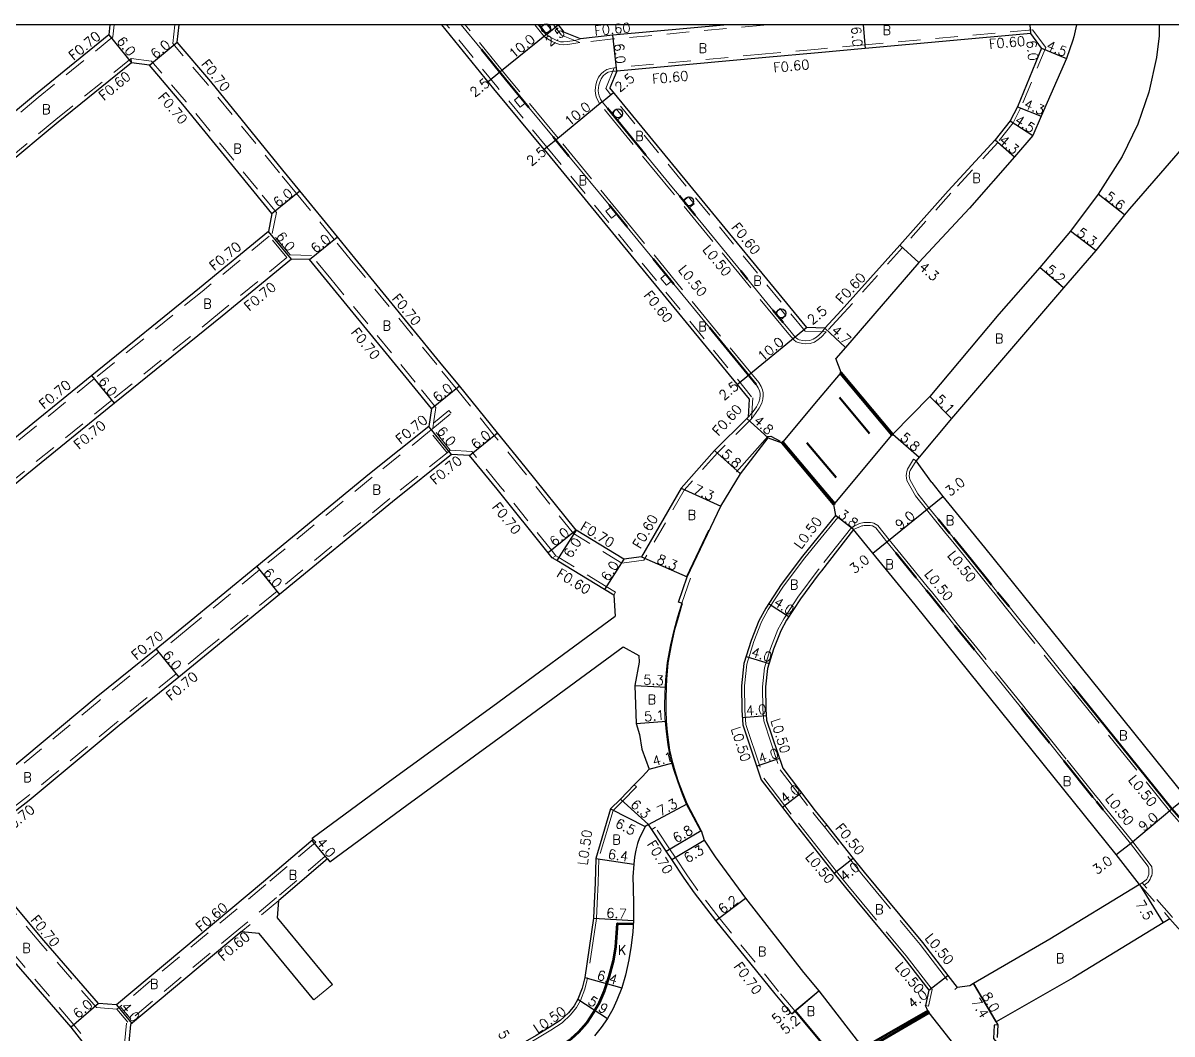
# Model space of a CAD drawing. Header units: metres. Extents: x -3200 to -2400, y -110400 to -109800.
# Drawn here: x -2815.2 to -2623.8, y -109968.1 to -109799.7 of the extents above; entities that cross this region are included whole.
import ezdxf

# ---------------------------------------------------------------- set-up
doc = ezdxf.new("R2010")
doc.units = ezdxf.units.M
doc.header["$LTSCALE"] = 2.5
doc.linetypes.add('22320', pattern=[2.5, 1.5, -1])
doc.linetypes.add('22330', pattern=[4, 3, -1])
doc.layers.get('0').update_dxf_attribs({"color": 150, "lineweight": 50})
for name, color, linetype, lineweight in [('2101000', 177, 'Continuous', 30), ('2102000', 191, 'Continuous', 30), ('2102001', 191, 'Continuous', 9), ('2203000', 5, 'Continuous', 50), ('2213000', 6, 'Continuous', 9), ('2227000', 3, 'Continuous', 50), ('2232000', 4, '22320', 9), ('2233000', 62, '22330', 9), ('2236000', 3, 'Continuous', 15), ('6132000', 1, '61320', 9), ('6165200', 3, 'Continuous', 30), ('9201100', 215, 'Continuous', 30), ('9202200', 155, 'Continuous', 60), ('9203500', 155, 'Continuous', 30)]:
    doc.layers.add(name, color=color, linetype=linetype, lineweight=lineweight)
for name, color, linetype in [('2231000', 162, 'Continuous'), ('2238000', 11, 'Continuous'), ('9201500', 222, 'Continuous'), ('9202100', 82, 'Continuous'), ('9301100', 77, 'Continuous'), ('999', 7, 'Continuous')]:
    doc.layers.add(name, color=color, linetype=linetype)
doc.styles.add('Dm_Anotation', font='txt.shx', dxfattribs={"bigfont": 'pscdm.shx'})
doc.linetypes.add('61320', pattern='A,0,[3,dmdr.shx,S=0.25,R=0,X=0,Y=0],1.5,[3,dmdr.shx,S=0.25,R=0,X=0,Y=0]', length=1.5)

# ---------------------------------------------------------------- blocks, each defined once
blk = doc.blocks.new('223800')
at = {"color": 0, "linetype": 'Continuous'}
blk.add_circle((0, 0), 0.75, dxfattribs=at)

msp = doc.modelspace()

# ---------------------------------------------------------------- linework, layer by layer
at = {"layer": '2101000'}
for points in [[(-2800.75, -109800), (-2800.91, -109801.65)], [(-2712.18, -109888.61), (-2715.16, -109888.99), (-2723.09, -109884.16), (-2731.59, -109873.58), (-2736.18, -109867.93), (-2742.54, -109860.12), (-2745.77, -109856.15), (-2759.96, -109838.84), (-2762.86, -109835.29), (-2769.12, -109827.64), (-2771.96, -109824.18), (-2783.96, -109809.45), (-2789.56, -109802.9), (-2789.24, -109800)], [(-2728.43, -109820.76), (-2736.78, -109810.65), (-2745.44, -109800)], [(-2726.11, -109800), (-2725.14, -109801.19)], [(-2697.9, -109800), (-2716.99, -109801.74), (-2722.37, -109802.33), (-2725.14, -109801.19)], [(-2639.76, -109800), (-2639.96, -109801), (-2640.19, -109802.01), (-2640.33, -109802.54), (-2641.39, -109805.6), (-2645.6, -109815.22), (-2646.99, -109818.41), (-2650.04, -109821.99), (-2657.58, -109830.52), (-2665.98, -109839.55), (-2678.23, -109853.71), (-2679.85, -109855.58)], [(-2625.94, -109800), (-2625.95, -109801.85), (-2626.41, -109805.41), (-2627.68, -109811.21), (-2629.53, -109816.55), (-2632.12, -109821.95), (-2636.15, -109828.2), (-2640.72, -109834.34), (-2645.84, -109840.43), (-2652.67, -109848.19), (-2664.15, -109861.92), (-2670.32, -109868.16)], [(-2800.91, -109801.65), (-2813.18, -109811.57), (-2822.25, -109819.12), (-2832.83, -109827.73), (-2849.03, -109841), (-2850.9, -109842.55)], [(-2645.54, -109803.87), (-2647.32, -109801.45), (-2674.92, -109803.93), (-2682.76, -109804.64)], [(-2682.76, -109804.64), (-2691.47, -109805.44), (-2716.31, -109807.7), (-2717.47, -109810.47)], [(-2645.54, -109803.87), (-2649.59, -109813.63), (-2650.79, -109815.99), (-2653.26, -109819.14), (-2661.09, -109827.65), (-2669.18, -109836.68), (-2678.93, -109847.57), (-2681.67, -109850.51)], [(-2797.15, -109806.32), (-2809.37, -109816.21), (-2818.44, -109823.76), (-2829.09, -109832.42), (-2845.16, -109845.59), (-2847.07, -109847.17), (-2853.34, -109852.38), (-2876.52, -109871.42)], [(-2773.76, -109831.44), (-2776.72, -109827.82), (-2788.59, -109813.27), (-2794.17, -109806.73), (-2797.15, -109806.32)], [(-2684.67, -109850.41), (-2704.93, -109825.74), (-2717.47, -109810.47)], [(-2617, -109814.43), (-2621.39, -109819.71), (-2625.72, -109824.68), (-2630.91, -109830.62), (-2631.73, -109831.64), (-2636.53, -109837.6), (-2641.9, -109843.82), (-2648.59, -109851.57), (-2660.55, -109865.53), (-2665.94, -109871.97), (-2666.47, -109872.6)], [(-2728.43, -109820.76), (-2716.52, -109835.25), (-2694.29, -109862.34), (-2694.44, -109865.34), (-2694.64, -109865.54), (-2700.05, -109870.91), (-2705.61, -109877.14), (-2712.18, -109888.61)], [(-2773.76, -109831.44), (-2774.33, -109834.39), (-2785.85, -109843.85), (-2803.76, -109858.37), (-2818.4, -109870.27), (-2829.96, -109879.79), (-2853.62, -109899.22)], [(-2767.51, -109839.09), (-2770.51, -109839.01), (-2782.05, -109848.5), (-2799.98, -109863.03), (-2814.58, -109874.9), (-2826.15, -109884.42), (-2849.8, -109903.84), (-2849.76, -109906.84)], [(-2747.19, -109863.91), (-2750.43, -109859.93), (-2764.52, -109842.74), (-2767.51, -109839.09)], [(-2681.67, -109850.51), (-2684.67, -109850.41)], [(-2670.32, -109868.16), (-2670.51, -109868.32), (-2679.13, -109858.07), (-2678.94, -109857.91), (-2679.85, -109855.58)], [(-2747.19, -109863.91), (-2747.61, -109866.88), (-2757.49, -109874.79), (-2776.29, -109890.23), (-2788.17, -109899.99), (-2793.04, -109903.95), (-2803.02, -109912.05), (-2817.99, -109924.51), (-2826.52, -109931.1), (-2826.77, -109931.29), (-2829.75, -109930.99)], [(-2702.25, -109934.15), (-2704.6, -109929.72), (-2705.26, -109928.09), (-2706.01, -109926.06), (-2706.61, -109924.3), (-2706.98, -109922.9), (-2707.46, -109920.77), (-2707.86, -109917.78), (-2708.03, -109915.94), (-2708.1, -109914.17), (-2708.1, -109912.13), (-2708.03, -109910.28), (-2707.96, -109908.96), (-2707.77, -109906.24), (-2707.21, -109903.29), (-2706.63, -109900.71), (-2706.05, -109898.63), (-2705.47, -109896.67), (-2705.36, -109896.38), (-2706.03, -109896.14), (-2704.58, -109891.94), (-2698.98, -109880.18), (-2695.73, -109874.78), (-2691.09, -109868.76)], [(-2691.09, -109868.76), (-2688.84, -109869.6)], [(-2688.65, -109869.44), (-2688.84, -109869.6)], [(-2688.65, -109869.44), (-2682.76, -109876.44)], [(-2740.83, -109871.72), (-2743.83, -109871.54), (-2753.68, -109879.43), (-2772.48, -109894.87), (-2784.38, -109904.65), (-2789.26, -109908.61), (-2799.23, -109916.7), (-2814.23, -109929.19), (-2822.84, -109935.83), (-2823.28, -109938.8)], [(-2716.82, -109895), (-2718.38, -109894.06), (-2726.29, -109889.23), (-2727.1, -109888.74), (-2727.76, -109887.92), (-2736.26, -109877.34), (-2740.83, -109871.72)], [(-2663.82, -109876.22), (-2666.47, -109872.6)], [(-2682.76, -109876.44), (-2680.02, -109879.7)], [(-2663.82, -109876.22), (-2662.01, -109878.53), (-2655.07, -109887.02), (-2638.96, -109907.04), (-2621.54, -109928.68), (-2615.97, -109935.09), (-2615.63, -109935.49)], [(-2680.21, -109879.86), (-2679.89, -109881.73), (-2682.76, -109885.24)], [(-2680.21, -109879.86), (-2680.02, -109879.7)], [(-2682.76, -109885.24), (-2685.4, -109888.47), (-2688.94, -109893.19), (-2691.51, -109897.12), (-2692.65, -109899.23), (-2693.95, -109902.54)], [(-2676.87, -109884.04), (-2682.23, -109890.91), (-2682.76, -109891.62)], [(-2629.22, -109943.16), (-2633.15, -109938.17), (-2650.59, -109916.51), (-2666.61, -109896.61), (-2673.67, -109887.97), (-2676.87, -109884.04)], [(-2682.76, -109891.62), (-2685.74, -109895.59), (-2688.06, -109899.16), (-2689.01, -109900.91), (-2690.22, -109904)], [(-2715.28, -109903.6), (-2712.66, -109905.01), (-2712.57, -109906.15), (-2713.32, -109910.03), (-2713.11, -109916.38), (-2712.56, -109918.19), (-2712.15, -109920.65), (-2710.94, -109923.96), (-2712.06, -109925.2), (-2713.41, -109926.57), (-2715.7, -109928.94), (-2717.37, -109930.56), (-2719.82, -109938.81), (-2719.94, -109942.89), (-2720.06, -109946.28), (-2720.21, -109948.78), (-2721.66, -109958.67), (-2722.1, -109960.43), (-2722.83, -109962.27), (-2723.44, -109963.39), (-2724.37, -109964.56)], [(-2693.95, -109902.54), (-2695.15, -109906.38), (-2695.56, -109910.07), (-2695.51, -109914.16), (-2695.3, -109916.6), (-2692.25, -109925.71), (-2686.46, -109933.29), (-2682.76, -109937.93)], [(-2690.22, -109904), (-2691.22, -109907.21), (-2691.56, -109910.27), (-2691.51, -109913.97), (-2691.36, -109915.79), (-2688.67, -109923.81), (-2683.26, -109930.88), (-2682.76, -109931.51)], [(-2682.76, -109931.51), (-2681.35, -109933.28), (-2676.95, -109938.82)], [(-2711.03, -109933.17), (-2711.58, -109933.52), (-2712.06, -109934.46), (-2712.52, -109935.41), (-2712.87, -109936.35), (-2713.17, -109937.45), (-2713.34, -109938.63), (-2713.49, -109939.76), (-2713.66, -109941.87), (-2713.6, -109943.74), (-2713.51, -109946.42), (-2713.52, -109949.18), (-2713.65, -109951.04), (-2713.95, -109953.31), (-2714.3, -109955.71), (-2714.87, -109958.29), (-2715.5, -109960.4), (-2716.33, -109962.43), (-2717, -109963.95), (-2717.88, -109965.47), (-2718.91, -109967.01), (-2720.02, -109968.38)], [(-2679.98, -109972.22), (-2686.64, -109964.23), (-2687.18, -109964.68), (-2689.92, -109961.39), (-2699.82, -109949.16), (-2703.35, -109944.58), (-2705.1, -109942.13), (-2707.17, -109939.02), (-2708.1, -109937.6), (-2711.03, -109933.17)], [(-2702.25, -109934.15), (-2701.78, -109935.76), (-2699.92, -109938.54), (-2694.86, -109945.43), (-2685.2, -109957.85), (-2682.65, -109960.9)], [(-2766.87, -109935.68), (-2775.18, -109942.73), (-2799.68, -109963.22), (-2802.67, -109962.98)], [(-2802.67, -109962.98), (-2811.74, -109952.51), (-2823.28, -109938.8)], [(-2682.76, -109937.93), (-2680.08, -109941.31), (-2678.22, -109943.65), (-2668.51, -109955.37), (-2664.33, -109960.77), (-2664.89, -109963.31)], [(-2676.95, -109938.82), (-2675.11, -109941.14), (-2665.39, -109952.85), (-2661.16, -109958.33), (-2659.61, -109960.34)], [(-2764.5, -109938.91), (-2772.62, -109945.81)], [(-2786.12, -109992.52), (-2791.96, -109985.57), (-2802.2, -109973.3), (-2807.2, -109966.91), (-2816.31, -109956.41), (-2827.65, -109942.93), (-2827.9, -109942.63)], [(-2629.22, -109943.16), (-2644.17, -109952.26), (-2656.88, -109959.66), (-2657.53, -109960.04)], [(-2624.18, -109948.88), (-2625.32, -109949.57), (-2640.3, -109958.69), (-2653.12, -109966.04)], [(-2544.84, -110046.29), (-2545.96, -110044.9), (-2549.86, -110040.04), (-2561.94, -110025.23), (-2575.3, -110008.58), (-2589.35, -109991.57), (-2609.27, -109967.15), (-2619.6, -109954.36), (-2622.37, -109950.92), (-2624.18, -109948.88)], [(-2778.88, -109951.05), (-2797.33, -109966.47), (-2797.6, -109969.46)], [(-2682.65, -109960.9), (-2676.29, -109969.15), (-2674.64, -109970.06)], [(-2657.53, -109960.04), (-2659.61, -109960.34)], [(-2664.52, -109964.19), (-2664.89, -109963.31)], [(-2724.37, -109964.56), (-2725.75, -109965.8), (-2727.57, -109967.01), (-2729.77, -109968.33), (-2731.56, -109969.37), (-2734.49, -109971.14), (-2740.6, -109974.79)], [(-2674.64, -109970.06), (-2674.44, -109970.41), (-2664.32, -109964.54), (-2664.52, -109964.19)], [(-2652.82, -109966.56), (-2653.46, -109966.6), (-2653.54, -109968.83), (-2650.57, -109972.43), (-2645.61, -109978.44), (-2645.14, -109978.06), (-2634.23, -109991.27), (-2616.48, -110012.96), (-2600.84, -110032.52), (-2594.31, -110040.68), (-2590.04, -110045.82), (-2589.65, -110046.29)], [(-2653.12, -109966.04), (-2652.82, -109966.56)]]:
    msp.add_lwpolyline(points, dxfattribs=at)
at = {"layer": '2102000'}
for points in [[(-2716.82, -109895), (-2716.57, -109898.46)], [(-2766.87, -109935.68), (-2767.04, -109935.45), (-2754.16, -109925.98), (-2736.97, -109913.45), (-2716.57, -109898.46)], [(-2764.5, -109938.91), (-2764.14, -109939.4), (-2751.27, -109929.93), (-2734.08, -109917.4), (-2715.28, -109903.6)], [(-2763.68, -109959.8), (-2772.85, -109948.72), (-2772.62, -109945.81)], [(-2766.77, -109962.35), (-2775.9, -109951.32), (-2778.88, -109951.05)]]:
    msp.add_lwpolyline(points, dxfattribs=at)
at = {"layer": '2102001'}
msp.add_lwpolyline([(-2766.77, -109962.35), (-2763.68, -109959.8)], dxfattribs=at)
at = {"layer": '2203000'}
for points in [[(-2679.13, -109858.07), (-2670.51, -109868.32), (-2670.32, -109868.16), (-2678.94, -109857.91)], [(-2682.76, -109876.44), (-2680.02, -109879.7), (-2680.21, -109879.86), (-2682.76, -109876.83), (-2688.84, -109869.6), (-2688.65, -109869.44)], [(-2664.32, -109964.54), (-2674.44, -109970.41), (-2674.64, -109970.06), (-2664.52, -109964.19)]]:
    msp.add_lwpolyline(points, close=True, dxfattribs=at)
at = {"layer": '2213000'}
for points in [[(-2738.87, -109804.12), (-2742.22, -109800)], [(-2722.37, -109802.33), (-2723.33, -109802.58), (-2724.55, -109802.79), (-2725.17, -109802.83), (-2725.69, -109802.8), (-2726.32, -109802.6), (-2726.98, -109802.29), (-2727.59, -109801.92), (-2728.04, -109801.59)], [(-2717.89, -109813.9), (-2718.77, -109812.83), (-2719.05, -109812.35), (-2719.26, -109811.84), (-2719.37, -109811.37), (-2719.41, -109810.92), (-2719.38, -109810.47), (-2719.33, -109810.07), (-2719.17, -109809.57), (-2718.93, -109808.97), (-2718.56, -109808.51), (-2718.19, -109808.17), (-2717.78, -109807.9), (-2717.24, -109807.76), (-2716.96, -109807.7), (-2716.31, -109807.7)], [(-2726.93, -109818.66), (-2730.99, -109813.74)], [(-2717.61, -109829.99), (-2724.31, -109821.84)], [(-2705.89, -109828.5), (-2706.86, -109827.32), (-2711.47, -109821.72)], [(-2695.67, -109840.95), (-2703.25, -109831.72)], [(-2710.24, -109838.96), (-2714.59, -109833.67), (-2714.61, -109833.64)], [(-2690.3, -109847.5), (-2694.54, -109842.34)], [(-2700.87, -109850.38), (-2706.8, -109843.16)], [(-2681.67, -109850.51), (-2682.09, -109851.1), (-2682.59, -109851.63), (-2683.06, -109852), (-2683.59, -109852.37), (-2684.18, -109852.57), (-2684.8, -109852.62), (-2685.33, -109852.58), (-2685.92, -109852.45), (-2686.17, -109852.34), (-2686.6, -109852), (-2687.27, -109851.2), (-2688.6, -109849.57)], [(-2694.44, -109865.34), (-2693.81, -109864.68), (-2693.61, -109864.41), (-2693.04, -109863.6), (-2692.64, -109862.82), (-2692.49, -109862.27), (-2692.42, -109861.68), (-2692.42, -109861.34), (-2692.52, -109860.96), (-2692.74, -109860.44), (-2693.08, -109859.87)], [(-2666.15, -109878.11), (-2667.52, -109875.7), (-2667.57, -109875.4), (-2667.59, -109875.09), (-2667.57, -109874.78), (-2667.53, -109874.48), (-2667.44, -109874.19), (-2666.47, -109872.6)], [(-2666.15, -109878.11), (-2664.34, -109880.42), (-2662.78, -109882.34)], [(-2676.87, -109884.04), (-2676.4, -109883.83), (-2675.72, -109883.52), (-2675.52, -109883.45), (-2675.31, -109883.41), (-2675.1, -109883.39), (-2674.89, -109883.39), (-2674.71, -109883.38), (-2674.41, -109883.38), (-2674.12, -109883.39), (-2673.82, -109883.43), (-2673.7, -109883.45), (-2673.14, -109883.77)], [(-2669.84, -109887.91), (-2671.33, -109886.08), (-2673.14, -109883.77)], [(-2660.84, -109884.7), (-2660.23, -109885.45)], [(-2664.76, -109894.13), (-2666.42, -109892.1)], [(-2653.88, -109893.28), (-2652.9, -109894.51)], [(-2659.98, -109900.06), (-2661.84, -109897.75)], [(-2650.98, -109896.89), (-2641.29, -109908.93), (-2640.29, -109910.17)], [(-2648.9, -109913.82), (-2656.74, -109904.09)], [(-2641.85, -109922.59), (-2644.25, -109919.6)], [(-2636.41, -109929.34), (-2637, -109928.61)], [(-2629.22, -109943.16), (-2628.8, -109942.89), (-2628.33, -109942.58), (-2628.15, -109942.4), (-2628.04, -109942.27), (-2627.91, -109942.03), (-2627.79, -109941.78), (-2627.69, -109941.52), (-2627.66, -109941.28), (-2627.66, -109941.03), (-2627.68, -109940.79), (-2627.68, -109940.75), (-2627.7, -109940.57), (-2627.73, -109940.39), (-2627.79, -109940.21), (-2627.8, -109940.19), (-2630.76, -109936.36), (-2635.28, -109930.75)]]:
    msp.add_lwpolyline(points, dxfattribs=at)
at = {"layer": '2227000'}
for points in [[(-2728.04, -109801.59), (-2729.33, -109800)], [(-2730.99, -109813.74), (-2734.84, -109809.07), (-2738.87, -109804.12)], [(-2711.47, -109821.72), (-2717.89, -109813.9)], [(-2724.31, -109821.84), (-2726.5, -109819.18), (-2726.93, -109818.66)], [(-2703.25, -109831.72), (-2705.89, -109828.5)], [(-2714.61, -109833.64), (-2717.61, -109829.99)], [(-2706.8, -109843.16), (-2710.24, -109838.96)], [(-2694.54, -109842.34), (-2695.67, -109840.95)], [(-2688.6, -109849.57), (-2690.3, -109847.5)], [(-2693.08, -109859.87), (-2700.87, -109850.38)], [(-2679.24, -109862.06), (-2674.2, -109868.05)], [(-2684.65, -109869.61), (-2679.8, -109875.38)], [(-2662.78, -109882.34), (-2660.84, -109884.7)], [(-2660.23, -109885.45), (-2657.29, -109889.05), (-2653.88, -109893.28)], [(-2666.42, -109892.1), (-2669.84, -109887.91)], [(-2661.84, -109897.75), (-2664.3, -109894.7), (-2664.76, -109894.13)], [(-2652.9, -109894.51), (-2650.98, -109896.89)], [(-2656.74, -109904.09), (-2659.98, -109900.06)], [(-2640.29, -109910.17), (-2623.86, -109930.58), (-2621.92, -109932.8)], [(-2644.25, -109919.6), (-2648.28, -109914.6), (-2648.9, -109913.82)], [(-2637, -109928.61), (-2641.85, -109922.59)], [(-2635.28, -109930.75), (-2636.41, -109929.34)]]:
    msp.add_lwpolyline(points, dxfattribs=at)
at = {"layer": '2231000'}
for points in [[(-2652.82, -109966.56), (-2653.46, -109966.6)], [(-2652.82, -109966.56), (-2652.93, -109968.63)]]:
    msp.add_lwpolyline(points, dxfattribs=at)
at = {"layer": '2232000'}
for points in [[(-2800.04, -109800), (-2800.25, -109802.01)], [(-2715.45, -109889.64), (-2723.55, -109884.69), (-2732.13, -109874.02), (-2736.72, -109868.37), (-2743.08, -109860.56), (-2746.31, -109856.59), (-2760.5, -109839.28), (-2763.41, -109835.73), (-2769.66, -109828.09), (-2772.5, -109824.62), (-2784.5, -109809.9), (-2790.29, -109803.12), (-2789.94, -109800)], [(-2727.96, -109820.38), (-2736.31, -109810.27), (-2744.67, -109800)], [(-2726.88, -109800), (-2725.51, -109801.69)], [(-2691.29, -109800), (-2691.82, -109800.05), (-2716.93, -109802.34), (-2722.45, -109802.94), (-2725.51, -109801.69)], [(-2644.84, -109803.75), (-2647.05, -109800.83), (-2674.97, -109803.33), (-2682.76, -109804.04)], [(-2800.25, -109802.01), (-2812.73, -109812.12), (-2821.81, -109819.66), (-2832.39, -109828.27), (-2848.58, -109841.54), (-2850.47, -109843.11)], [(-2682.76, -109804.04), (-2691.53, -109804.84), (-2716.73, -109807.14), (-2718.16, -109810.57)], [(-2644.84, -109803.75), (-2649.05, -109813.88), (-2650.28, -109816.31), (-2652.8, -109819.53), (-2660.65, -109828.05), (-2668.74, -109837.08), (-2678.49, -109847.97), (-2681.42, -109851.12)], [(-2797.21, -109805.6), (-2809.75, -109815.75), (-2818.82, -109823.29), (-2829.47, -109831.96), (-2845.55, -109845.13), (-2847.45, -109846.71), (-2853.72, -109851.91), (-2877.1, -109871.11)], [(-2773.01, -109831.26), (-2776.18, -109827.38), (-2788.05, -109812.82), (-2793.81, -109806.07), (-2797.21, -109805.6)], [(-2797.15, -109806.32), (-2797.21, -109805.6)], [(-2684.96, -109851.01), (-2705.39, -109826.12), (-2718.16, -109810.57)], [(-2727.96, -109820.38), (-2716.06, -109834.87), (-2693.68, -109862.14), (-2693.85, -109865.6), (-2699.56, -109871.26), (-2705.12, -109877.49), (-2711.81, -109889.17)], [(-2773.01, -109831.26), (-2773.7, -109834.77)], [(-2774.24, -109835.21), (-2785.4, -109844.4), (-2803.31, -109858.91), (-2817.95, -109870.81), (-2829.52, -109880.33), (-2853.31, -109899.87)], [(-2771.29, -109838.75), (-2774.24, -109835.21)], [(-2770.75, -109838.3), (-2773.7, -109834.77)], [(-2771.29, -109838.75), (-2782.5, -109847.96), (-2800.42, -109862.48), (-2815.02, -109874.36), (-2826.6, -109883.88), (-2850.5, -109903.52), (-2850.46, -109907.1)], [(-2767.17, -109838.39), (-2770.75, -109838.3)], [(-2746.46, -109863.7), (-2749.89, -109859.48), (-2763.98, -109842.3), (-2767.17, -109838.39)], [(-2681.42, -109851.12), (-2684.96, -109851.01)], [(-2746.46, -109863.7), (-2746.83, -109866.36)], [(-2746.95, -109867.25), (-2743.9, -109864.69)], [(-2746.83, -109866.36), (-2744.29, -109864.23)], [(-2744.29, -109864.23), (-2743.9, -109864.69)], [(-2747.5, -109867.69), (-2757.05, -109875.34), (-2775.84, -109890.77), (-2787.72, -109900.54), (-2792.6, -109904.5), (-2802.57, -109912.59), (-2817.55, -109925.05), (-2826.09, -109931.65), (-2826.56, -109932.01), (-2830.11, -109931.66)], [(-2747.5, -109867.69), (-2746.95, -109867.25), (-2746.83, -109866.36)], [(-2744.6, -109871.26), (-2747.5, -109867.69)], [(-2744.06, -109870.82), (-2746.95, -109867.25)], [(-2744.6, -109871.26), (-2754.12, -109878.89), (-2772.92, -109894.32), (-2784.82, -109904.11), (-2789.7, -109908.07), (-2799.67, -109916.16), (-2814.67, -109928.64), (-2823.49, -109935.45), (-2824.02, -109939.01)], [(-2744.6, -109871.26), (-2744.06, -109870.82)], [(-2740.49, -109871.04), (-2744.06, -109870.82)], [(-2726.45, -109888.43), (-2727.22, -109887.48), (-2735.72, -109876.9), (-2740.49, -109871.04)], [(-2676.4, -109883.83), (-2676.87, -109884.04)], [(-2726.45, -109888.43), (-2727.1, -109888.74)], [(-2716.51, -109894.49), (-2718.07, -109893.54), (-2725.98, -109888.72), (-2726.45, -109888.43)], [(-2715.45, -109889.64), (-2715.16, -109888.99)], [(-2711.81, -109889.17), (-2715.45, -109889.64)], [(-2716.82, -109895), (-2716.51, -109894.49)], [(-2686.64, -109964.23), (-2689.36, -109960.97), (-2699.27, -109948.73), (-2702.79, -109944.16), (-2704.53, -109941.73), (-2706.59, -109938.63), (-2707.52, -109937.22), (-2709.89, -109933.64), (-2710.47, -109934.02)], [(-2681.74, -109933.59), (-2681.35, -109933.28)], [(-2681.74, -109933.59), (-2677.34, -109939.13)], [(-2766.87, -109935.68), (-2766.48, -109936.14), (-2774.79, -109943.19), (-2799.59, -109963.93), (-2803.01, -109963.65)], [(-2764.5, -109938.91), (-2764.88, -109938.45), (-2773.01, -109945.35), (-2779.27, -109950.59), (-2798.01, -109966.26), (-2798.32, -109969.68)], [(-2677.34, -109939.13), (-2676.95, -109938.82)], [(-2803.01, -109963.65), (-2812.28, -109952.97), (-2824.02, -109939.01)], [(-2786.12, -109992.52), (-2785.45, -109992.22), (-2791.42, -109985.12), (-2801.66, -109972.85), (-2806.75, -109966.52), (-2815.77, -109955.95), (-2827.12, -109942.48), (-2827.55, -109941.95)], [(-2628.8, -109942.89), (-2629.22, -109943.16)], [(-2629.22, -109943.16), (-2624.18, -109948.88)], [(-2623.72, -109948.65), (-2623.89, -109948.45), (-2628.46, -109943.27), (-2628.8, -109942.89)], [(-2772.62, -109945.81), (-2778.88, -109951.05)], [(-2799.05, -109963.48), (-2797.25, -109965.62)], [(-2799.59, -109963.93), (-2797.79, -109966.07)]]:
    msp.add_lwpolyline(points, dxfattribs=at)
at = {"layer": '2233000'}
for points in [[(-2693.85, -109865.6), (-2693.21, -109864.7), (-2692.61, -109863.86), (-2692.17, -109863), (-2692, -109862.36), (-2691.93, -109861.7), (-2691.92, -109861.29), (-2692.04, -109860.8), (-2692.29, -109860.21), (-2692.67, -109859.58), (-2714.2, -109833.35), (-2726.11, -109818.86), (-2734.45, -109808.76), (-2741.57, -109800)], [(-2722.45, -109802.94), (-2724.49, -109803.29), (-2725.17, -109803.33), (-2725.78, -109803.29), (-2726.5, -109803.07), (-2727.22, -109802.73), (-2727.87, -109802.34), (-2728.39, -109801.95), (-2729.97, -109800)], [(-2681.42, -109851.12), (-2682.25, -109852), (-2682.76, -109852.4), (-2683.36, -109852.82), (-2684.08, -109853.07), (-2684.8, -109853.12), (-2685.4, -109853.07), (-2686.08, -109852.92), (-2686.43, -109852.77), (-2686.84, -109852.46), (-2687.65, -109851.51), (-2707.25, -109827.64), (-2719.18, -109813.11), (-2719.5, -109812.57), (-2719.74, -109811.99), (-2719.86, -109811.45), (-2719.91, -109810.92), (-2719.88, -109810.42), (-2719.82, -109809.97), (-2719.64, -109809.4), (-2719.36, -109808.71), (-2718.93, -109808.16), (-2718.5, -109807.77), (-2717.99, -109807.43), (-2717.35, -109807.27), (-2716.73, -109807.14)], [(-2666.54, -109878.42), (-2667.99, -109875.87), (-2668.07, -109875.46), (-2668.09, -109875.1), (-2668.07, -109874.73), (-2668.01, -109874.37), (-2667.9, -109873.99), (-2666.9, -109872.34)], [(-2666.9, -109872.34), (-2666.47, -109872.6)], [(-2666.54, -109878.42), (-2664.73, -109880.73), (-2663.16, -109882.65)], [(-2679.49, -109882.03), (-2682.76, -109886.03)], [(-2679.49, -109882.03), (-2679.89, -109881.73)], [(-2677.19, -109883.64), (-2675.9, -109883.06), (-2675.65, -109882.97), (-2675.38, -109882.92), (-2675.14, -109882.9), (-2674.91, -109882.89), (-2674.72, -109882.88), (-2674.41, -109882.88), (-2674.07, -109882.89), (-2673.74, -109882.93), (-2673.52, -109882.98), (-2672.81, -109883.38)], [(-2663.16, -109882.65), (-2661.23, -109885.02)], [(-2677.19, -109883.64), (-2682.63, -109890.61), (-2682.76, -109890.78)], [(-2669.45, -109887.59), (-2670.94, -109885.77), (-2672.81, -109883.38)], [(-2661.23, -109885.02), (-2660.62, -109885.77)], [(-2682.76, -109886.03), (-2685.01, -109888.78), (-2688.53, -109893.48), (-2691.08, -109897.37), (-2692.19, -109899.44), (-2693.47, -109902.7)], [(-2660.62, -109885.77), (-2657.68, -109889.37), (-2654.27, -109893.6)], [(-2666.03, -109891.78), (-2669.45, -109887.59)], [(-2682.76, -109890.78), (-2686.15, -109895.3), (-2688.49, -109898.91), (-2689.47, -109900.7), (-2690.7, -109903.85)], [(-2664.37, -109893.82), (-2666.03, -109891.78)], [(-2661.45, -109897.44), (-2663.91, -109894.38), (-2664.37, -109893.82)], [(-2654.27, -109893.6), (-2653.29, -109894.82)], [(-2653.29, -109894.82), (-2651.37, -109897.2)], [(-2659.59, -109899.75), (-2661.45, -109897.44)], [(-2651.37, -109897.2), (-2641.68, -109909.24), (-2640.68, -109910.48)], [(-2656.35, -109903.77), (-2659.59, -109899.75)], [(-2693.47, -109902.7), (-2694.66, -109906.49), (-2695.06, -109910.1), (-2695.01, -109914.14), (-2694.81, -109916.5), (-2691.8, -109925.48), (-2686.06, -109932.98), (-2682.76, -109937.13)], [(-2690.7, -109903.85), (-2691.71, -109907.1), (-2692.06, -109910.25), (-2692.01, -109913.99), (-2691.85, -109915.89), (-2689.11, -109924.05), (-2683.66, -109931.18), (-2682.76, -109932.31)], [(-2648.51, -109913.51), (-2656.35, -109903.77)], [(-2640.68, -109910.48), (-2624.24, -109930.91), (-2622.29, -109933.13)], [(-2643.86, -109919.29), (-2647.89, -109914.28), (-2648.51, -109913.51)], [(-2641.46, -109922.27), (-2643.86, -109919.29)], [(-2636.61, -109928.3), (-2641.46, -109922.27)], [(-2713.41, -109926.57), (-2713.05, -109926.91), (-2715.35, -109929.3), (-2716.93, -109930.83), (-2719.32, -109938.89), (-2719.44, -109942.91), (-2719.56, -109946.31), (-2719.71, -109948.83), (-2721.17, -109958.76), (-2721.62, -109960.59), (-2722.38, -109962.48), (-2723.02, -109963.66), (-2724.01, -109964.9), (-2725.42, -109966.18), (-2727.31, -109967.43), (-2729.52, -109968.76), (-2731.3, -109969.8), (-2734.23, -109971.57), (-2737.95, -109973.79), (-2738.18, -109973.35)], [(-2636.02, -109929.03), (-2636.61, -109928.3)], [(-2634.89, -109930.44), (-2636.02, -109929.03)], [(-2628.46, -109943.27), (-2628.01, -109942.97), (-2627.85, -109942.82), (-2627.8, -109942.77), (-2627.66, -109942.6), (-2627.64, -109942.57), (-2627.46, -109942.26), (-2627.33, -109941.97), (-2627.21, -109941.67), (-2627.15, -109941.32), (-2627.13, -109940.96), (-2627.14, -109940.63), (-2627.17, -109940.42), (-2627.21, -109940.22), (-2627.28, -109940.04), (-2630.37, -109936.05), (-2634.89, -109930.44)], [(-2682.76, -109932.31), (-2681.74, -109933.59)], [(-2682.76, -109937.13), (-2679.69, -109941), (-2677.83, -109943.34), (-2668.12, -109955.05), (-2663.79, -109960.65), (-2664.41, -109963.42)], [(-2677.34, -109939.13), (-2675.49, -109941.45), (-2665.79, -109953.17), (-2660, -109960.65)], [(-2659.61, -109960.34), (-2660, -109960.65)], [(-2664.41, -109963.42), (-2664.89, -109963.31)]]:
    msp.add_lwpolyline(points, dxfattribs=at)
at = {"layer": '2236000'}
for points in [[(-2728.47, -109800), (-2728.99, -109800.43), (-2728.04, -109801.59)], [(-2728.04, -109801.59), (-2727.19, -109800.89), (-2727.93, -109800)]]:
    msp.add_lwpolyline(points, dxfattribs=at)
for points in [[(-2732.44, -109813.7), (-2731.58, -109813.02), (-2732.51, -109811.84), (-2733.38, -109812.53)], [(-2716.36, -109814.04), (-2717.21, -109814.73), (-2716.25, -109815.89), (-2715.4, -109815.19)], [(-2703.42, -109829.78), (-2704.27, -109830.47), (-2705.23, -109829.32), (-2704.37, -109828.62)], [(-2717.31, -109830.35), (-2718.16, -109831.05), (-2717.21, -109832.21), (-2716.36, -109831.51)], [(-2708.15, -109841.52), (-2709, -109842.22), (-2708.05, -109843.37), (-2707.19, -109842.68)], [(-2688.99, -109849.1), (-2688.14, -109848.4), (-2689.09, -109847.24), (-2689.94, -109847.94)]]:
    msp.add_lwpolyline(points, close=True, dxfattribs=at)
at = {"layer": '6132000'}
for points in [[(-2704.72, -109891.89), (-2701.04, -109884.15)], [(-2705.5, -109896.33), (-2704.04, -109892.16)], [(-2702.38, -109934.21), (-2704.74, -109929.79), (-2705.4, -109928.15), (-2706.15, -109926.12), (-2706.89, -109924.03), (-2707.42, -109922.09), (-2707.79, -109919.9), (-2708.07, -109917.67), (-2708.29, -109915.41), (-2708.35, -109913.39), (-2708.29, -109911.33), (-2708.2, -109909.11), (-2707.92, -109906.22), (-2707.35, -109903.26), (-2706.78, -109900.67), (-2706.2, -109898.59), (-2705.61, -109896.62), (-2705.5, -109896.33)]]:
    msp.add_lwpolyline(points, dxfattribs=at)
at = {"layer": '6165200'}
for points in [[(-2696.38, -109874.45), (-2691.16, -109868.54), (-2690.67, -109868.49), (-2689.11, -109869.35)], [(-2679.9, -109972.16), (-2686.56, -109964.16)]]:
    msp.add_lwpolyline(points, dxfattribs=at)
at = {"layer": '9201100'}
for points in [[(-2728.04, -109801.59), (-2726.1, -109800.01)], [(-2675.28, -109800), (-2674.92, -109803.93)], [(-2647.32, -109801.45), (-2647.48, -109800)], [(-2800.91, -109801.65), (-2797.15, -109806.32)], [(-2794.17, -109806.73), (-2789.56, -109802.9)], [(-2728.04, -109801.59), (-2735.79, -109807.9)], [(-2716.31, -109807.7), (-2716.99, -109801.74)], [(-2645.54, -109803.87), (-2641.39, -109805.6)], [(-2735.79, -109807.9), (-2737.73, -109809.48)], [(-2718.77, -109812.83), (-2716.84, -109811.24)], [(-2718.77, -109812.83), (-2726.5, -109819.18)], [(-2649.59, -109813.63), (-2645.6, -109815.22)], [(-2650.79, -109815.99), (-2646.99, -109818.41)], [(-2726.5, -109819.18), (-2728.43, -109820.76)], [(-2653.26, -109819.14), (-2650.04, -109821.99)], [(-2773.76, -109831.44), (-2769.12, -109827.64)], [(-2631.73, -109831.64), (-2636.15, -109828.2)], [(-2770.51, -109839.01), (-2774.33, -109834.39)], [(-2767.51, -109839.09), (-2762.86, -109835.29)], [(-2636.53, -109837.6), (-2640.72, -109834.34)], [(-2669.18, -109836.68), (-2665.98, -109839.55)], [(-2641.9, -109843.82), (-2645.84, -109840.43)], [(-2684.67, -109850.41), (-2686.6, -109852)], [(-2681.67, -109850.51), (-2678.23, -109853.71)], [(-2686.6, -109852), (-2694.33, -109858.35)], [(-2799.98, -109863.03), (-2803.76, -109858.37)], [(-2694.33, -109858.35), (-2696.27, -109859.93)], [(-2747.19, -109863.91), (-2742.54, -109860.12)], [(-2664.15, -109861.92), (-2660.55, -109865.53)], [(-2691.09, -109868.76), (-2694.64, -109865.54)], [(-2743.83, -109871.54), (-2747.61, -109866.88)], [(-2740.83, -109871.72), (-2736.18, -109867.93)], [(-2670.32, -109868.16), (-2665.94, -109871.97)], [(-2695.73, -109874.78), (-2700.05, -109870.91)], [(-2705.61, -109877.14), (-2698.98, -109880.18)], [(-2664.34, -109880.42), (-2662.01, -109878.53)], [(-2671.33, -109886.08), (-2664.34, -109880.42)], [(-2676.87, -109884.04), (-2679.89, -109881.73)], [(-2723.09, -109884.16), (-2727.76, -109887.92)], [(-2723.09, -109884.16), (-2726.29, -109889.23)], [(-2673.67, -109887.97), (-2671.33, -109886.08)], [(-2715.16, -109888.99), (-2718.38, -109894.06)], [(-2712.18, -109888.61), (-2704.58, -109891.94)], [(-2776.29, -109890.23), (-2772.48, -109894.87)], [(-2691.02, -109896.38), (-2687.67, -109898.56)], [(-2793.04, -109903.95), (-2789.26, -109908.61)], [(-2694.77, -109905.17), (-2690.95, -109906.35)], [(-2713.32, -109910.03), (-2708.03, -109910.28)], [(-2695.41, -109915.35), (-2691.43, -109915.01)], [(-2713.11, -109916.38), (-2708.03, -109915.94)], [(-2710.94, -109923.96), (-2706.98, -109922.9)], [(-2689.2, -109922.21), (-2693, -109923.48)], [(-2715.7, -109928.94), (-2711.03, -109933.17)], [(-2685.53, -109927.91), (-2688.71, -109930.34)], [(-2623.86, -109930.58), (-2621.54, -109928.68)], [(-2717.37, -109930.56), (-2711.58, -109933.52)], [(-2711.03, -109933.17), (-2704.6, -109929.72)], [(-2630.76, -109936.36), (-2623.86, -109930.58)], [(-2708.1, -109937.6), (-2702.25, -109934.15)], [(-2764.5, -109938.91), (-2767.08, -109935.86)], [(-2707.17, -109939.02), (-2701.78, -109935.76)], [(-2633.15, -109938.17), (-2630.76, -109936.36)], [(-2719.82, -109938.81), (-2713.49, -109939.76)], [(-2676.95, -109938.82), (-2680.08, -109941.31)], [(-2629.22, -109943.16), (-2625.32, -109949.57)], [(-2699.82, -109949.16), (-2694.86, -109945.43)], [(-2720.21, -109948.78), (-2713.52, -109949.18)], [(-2721.66, -109958.67), (-2715.5, -109960.4)], [(-2664.33, -109960.77), (-2661.16, -109958.33)], [(-2656.88, -109959.66), (-2652.82, -109966.56)], [(-2653.12, -109966.04), (-2656.88, -109959.66)], [(-2687.18, -109964.68), (-2682.65, -109960.9)], [(-2686.64, -109964.23), (-2682.65, -109960.9)], [(-2802.67, -109962.98), (-2807.2, -109966.91)], [(-2799.68, -109963.22), (-2797.11, -109966.29)], [(-2722.83, -109962.27), (-2717.88, -109965.47)]]:
    msp.add_lwpolyline(points, dxfattribs=at)
at = {"layer": '9202200'}
msp.add_lwpolyline([(-2731.67, -109973.58), (-2731.58, -109973.53), (-2725.06, -109969.67), (-2723.87, -109968.82), (-2722.62, -109967.69), (-2721.32, -109966.2), (-2720.19, -109964.48), (-2719.21, -109962.8), (-2718.36, -109960.9), (-2717.58, -109958.54), (-2716.88, -109955.88), (-2716.46, -109953.55), (-2716.19, -109949.65), (-2713.56, -109949.73)], dxfattribs=at)
at = {"layer": '9301100'}
for points in [[(-2680.02, -109879.7), (-2670.51, -109868.32), (-2679.13, -109858.07), (-2682.76, -109862.4), (-2688.65, -109869.44), (-2682.76, -109876.44)], [(-2669.52, -109976.69), (-2674.44, -109970.41), (-2664.32, -109964.54), (-2659.4, -109970.81)]]:
    msp.add_lwpolyline(points, close=True, dxfattribs=at)
at = {"layer": '999'}
msp.add_lwpolyline([(-3200, -110400), (-2400, -110400), (-2400, -109800), (-3200, -109800)], close=True, dxfattribs=at)

# ---------------------------------------------------------------- block references
at = {"layer": '2238000'}
for p in [(-2728.09, -109800.58), (-2716.11, -109814.75), (-2704.27, -109829.39), (-2688.9, -109848.02)]:
    msp.add_blockref('223800', p, dxfattribs=at)

# ---------------------------------------------------------------- texts
at = {"layer": '9201500', "style": 'Dm_Anotation'}
for s, rotation, p in [('2.5', 39.1202, (-2727.45, -109803.68)), ('6.0', 275.2184, (-2677.27, -109800.33)), ('6.0', 308.9787, (-2799.73, -109802.72)), ('6.0', 39.7126, (-2793.16, -109805.76)), ('10.0', 39.1202, (-2733.48, -109805.7)), ('6.0', 275.9136, (-2648.07, -109802.64)), ('4.5', 337.3218, (-2644.9, -109804.02)), ('6.0', 275.3959, (-2716.76, -109803.13)), ('2.5', 39.4109, (-2715.84, -109811.3)), ('2.5', 39.1202, (-2739.99, -109812.14)), ('10.0', 39.411, (-2724.2, -109816.96)), ('4.3', 338.2943, (-2648.63, -109813.79)), ('4.5', 327.5417, (-2650.19, -109816.26)), ('4.3', 318.5217, (-2652.78, -109819.43)), ('2.5', 39.411, (-2730.55, -109823.58)), ('6.0', 39.3002, (-2772.74, -109830.48)), ('5.6', 322.0899, (-2635.14, -109828.86)), ('6.0', 309.658, (-2773.19, -109835.26)), ('6.0', 39.2973, (-2766.49, -109838.12)), ('5.3', 322.0887, (-2639.83, -109834.9)), ('4.3', 318.1511, (-2666.1, -109840.51)), ('5.2', 319.2286, (-2645.02, -109841)), ('2.5', 39.3792, (-2683.77, -109850.04)), ('4.7', 317.048, (-2680.72, -109851.05)), ('10.0', 39.3792, (-2692.03, -109856.13)), ('6.0', 309.0222, (-2802.8, -109859.39)), ('6.0', 39.1436, (-2746.17, -109862.94)), ('2.5', 39.3792, (-2698.49, -109862.62)), ('5.1', 314.9359, (-2663.41, -109862.52)), ('4.8', 317.7739, (-2693.66, -109866.09)), ('6.0', 309.0558, (-2746.38, -109867.68)), ('6.0', 39.146, (-2739.81, -109870.76)), ('5.8', 318.9367, (-2669.27, -109868.94)), ('5.8', 318.2011, (-2699.01, -109871.7)), ('3.0', 38.9839, (-2660.8, -109878.59)), ('7.3', 335.3311, (-2703.71, -109877.9)), ('3.8', 322.5024, (-2679.59, -109881.83)), ('9.0', 38.9812, (-2669.14, -109884.18)), ('6.0', 38.7779, (-2726.73, -109886.96)), ('6.0', 57.73, (-2723.94, -109888.95)), ('8.3', 336.3118, (-2709.8, -109889.54)), ('3.0', 38.9826, (-2676.74, -109891.49)), ('6.0', 309.4223, (-2775.32, -109891.25)), ('6.0', 57.5148, (-2717.71, -109892.82)), ('4.0', 326.9367, (-2690.32, -109896.54)), ('6.0', 309.0635, (-2792.08, -109904.98)), ('4.0', 342.7529, (-2694.05, -109905.13)), ('5.3', 357.2188, (-2711.94, -109909.84)), ('4.0', 4.8652, (-2694.75, -109915.04)), ('5.1', 4.9305, (-2711.71, -109916.01)), ('4.1', 14.8849, (-2710.13, -109923.48)), ('4.0', 18.5591, (-2692.43, -109923.03)), ('4.0', 37.399, (-2688.32, -109929.73)), ('6.3', 317.8301, (-2714.15, -109930.02)), ('7.3', 28.2102, (-2709.05, -109931.82)), ('6.5', 332.977, (-2716.74, -109933.49)), ('9.0', 39.9353, (-2628.6, -109934.42)), ('6.8', 30.5604, (-2706.41, -109936.31)), ('4.0', 310.3322, (-2766.45, -109936.22)), ('6.3', 31.1319, (-2704.55, -109939.65)), ('6.4', 351.4136, (-2717.9, -109938.84)), ('3.0', 37.1772, (-2636.33, -109941.59)), ('4.0', 38.4808, (-2678.36, -109942.69)), ('6.2', 36.9831, (-2698.68, -109948.18)), ('7.5', 301.3248, (-2629.99, -109946.37)), ('6.7', 356.6012, (-2718.11, -109948.66)), ('6.4', 344.2277, (-2719.77, -109958.94)), ('5.9', 327.15, (-2721.29, -109962.97)), ('4.0', 37.6718, (-2667.08, -109963.91)), ('8.0', 300.4926, (-2655.58, -109961.68)), ('6.0', 40.9258, (-2806.08, -109965.6)), ('4.0', 309.9017, (-2799.05, -109963.58)), ('5.9', 39.8217, (-2689.69, -109966.49)), ('7.4', 300.4926, (-2657.36, -109962.65)), ('5.2', 39.8217, (-2688.25, -109968.23)), ('5.9', 298.9392, (-2736.15, -109967.93))]:
    msp.add_text(s, height=1.6, rotation=rotation, dxfattribs=at).set_placement(p)
at = {"layer": '9202100', "style": 'Dm_Anotation'}
for s, p in [('B', (-2672.07, -109801.68)), ('B', (-2702.73, -109804.68)), ('B', (-2812.08, -109814.85)), ('B', (-2713.28, -109819.32)), ('B', (-2780.24, -109821.4)), ('B', (-2722.69, -109826.7)), ('B', (-2657.11, -109826.32)), ('B', (-2693.61, -109843.41)), ('B', (-2785.24, -109847.25)), ('B', (-2755.37, -109850.89)), ('B', (-2702.77, -109851.04)), ('B', (-2653.35, -109853.03)), ('B', (-2757.05, -109878.21)), ('B', (-2704.53, -109882.41)), ('B', (-2661.53, -109883.32)), ('B', (-2671.6, -109890.64)), ('B', (-2687.51, -109894.02)), ('B', (-2711.19, -109913.16)), ('B', (-2632.66, -109919.13)), ('B', (-2815.23, -109926.11)), ('B', (-2642.04, -109926.76)), ('B', (-2717.08, -109936.49)), ('B', (-2771.01, -109942.36)), ('B', (-2673.31, -109948.11)), ('B', (-2815.36, -109954.56)), ('K', (-2716.13, -109954.87)), ('B', (-2692.84, -109955.13)), ('B', (-2643.19, -109956.25)), ('B', (-2794.11, -109960.52)), ('B', (-2684.7, -109965.06))]:
    msp.add_text(s, height=1.6, dxfattribs=at).set_placement(p)
at = {"layer": '9203500', "style": 'Dm_Anotation'}
for s, rotation, p in [('F0.60', 5.208, (-2719.97, -109801.77)), ('F0.70', 39.4013, (-2806.81, -109806)), ('F0.60', 5.208, (-2654.24, -109804)), ('F0.70', 308.6239, (-2785.62, -109806.57)), ('F0.60', 5.208, (-2690.17, -109807.92)), ('F0.60', 39.4013, (-2801.78, -109812.69)), ('F0.60', 5.208, (-2710.34, -109809.81)), ('F0.70', 310.4813, (-2792.82, -109812.12)), ('F0.60', 309.1497, (-2697.31, -109833.77)), ('F0.70', 39.4255, (-2783.38, -109841.04)), ('L0.50', 309.1497, (-2702.1, -109837.43)), ('L0.50', 309.1497, (-2706.17, -109840.81)), ('F0.70', 39.4255, (-2777.57, -109847.77)), ('F0.60', 47.048, (-2678.82, -109846.6)), ('F0.70', 309.3339, (-2753.86, -109845.61)), ('F0.60', 309.1497, (-2711.92, -109845.08)), ('F0.70', 309.3339, (-2760.69, -109851.27)), ('F0.70', 39.4255, (-2811.75, -109864.08)), ('F0.60', 47.782, (-2699.38, -109868.57)), ('F0.70', 39.4255, (-2805.94, -109870.81)), ('F0.70', 39.5255, (-2752.33, -109869.9)), ('F0.70', 39.5255, (-2746.58, -109876.69)), ('F0.70', 308.7779, (-2737.17, -109880.34)), ('F0.70', 328.6289, (-2722.52, -109883.99)), ('F0.60', 60.2135, (-2712.38, -109887.38)), ('L0.50', 52.5046, (-2685.65, -109887.44)), ('L0.50', 308.8239, (-2661.32, -109888.36)), ('F0.60', 328.6289, (-2726.48, -109891.8)), ('L0.50', 308.8239, (-2665.15, -109891.48)), ('F0.70', 39.5255, (-2796.34, -109905.86)), ('F0.70', 39.5255, (-2790.59, -109912.65)), ('L0.50', 287.5218, (-2690.71, -109915.81)), ('L0.50', 287.5218, (-2697.3, -109917.18)), ('L0.50', 308.8239, (-2631.2, -109925.75)), ('L0.50', 308.8239, (-2635.04, -109928.87)), ('F0.70', 39.5255, (-2817.76, -109934.8)), ('F0.50', 309.7543, (-2680.01, -109933.81)), ('L0.50', 82.1802, (-2721.26, -109940.06)), ('F0.70', 301.0535, (-2711.36, -109936.45)), ('L0.50', 309.7543, (-2684.98, -109938.61)), ('F0.60', 39.9017, (-2785.6, -109951.13)), ('F0.70', 309.6043, (-2814.07, -109949.11)), ('F0.60', 39.9017, (-2781.9, -109955.98)), ('L0.50', 309.7543, (-2665.09, -109952.13)), ('F0.70', 306.5191, (-2696.9, -109956.82)), ('L0.50', 309.7543, (-2670.05, -109956.92)), ('L0.50', 34.4671, (-2729.52, -109968.04))]:
    msp.add_text(s, height=1.6, rotation=rotation, dxfattribs=at).set_placement(p)

doc.saveas('drawing.dxf')
